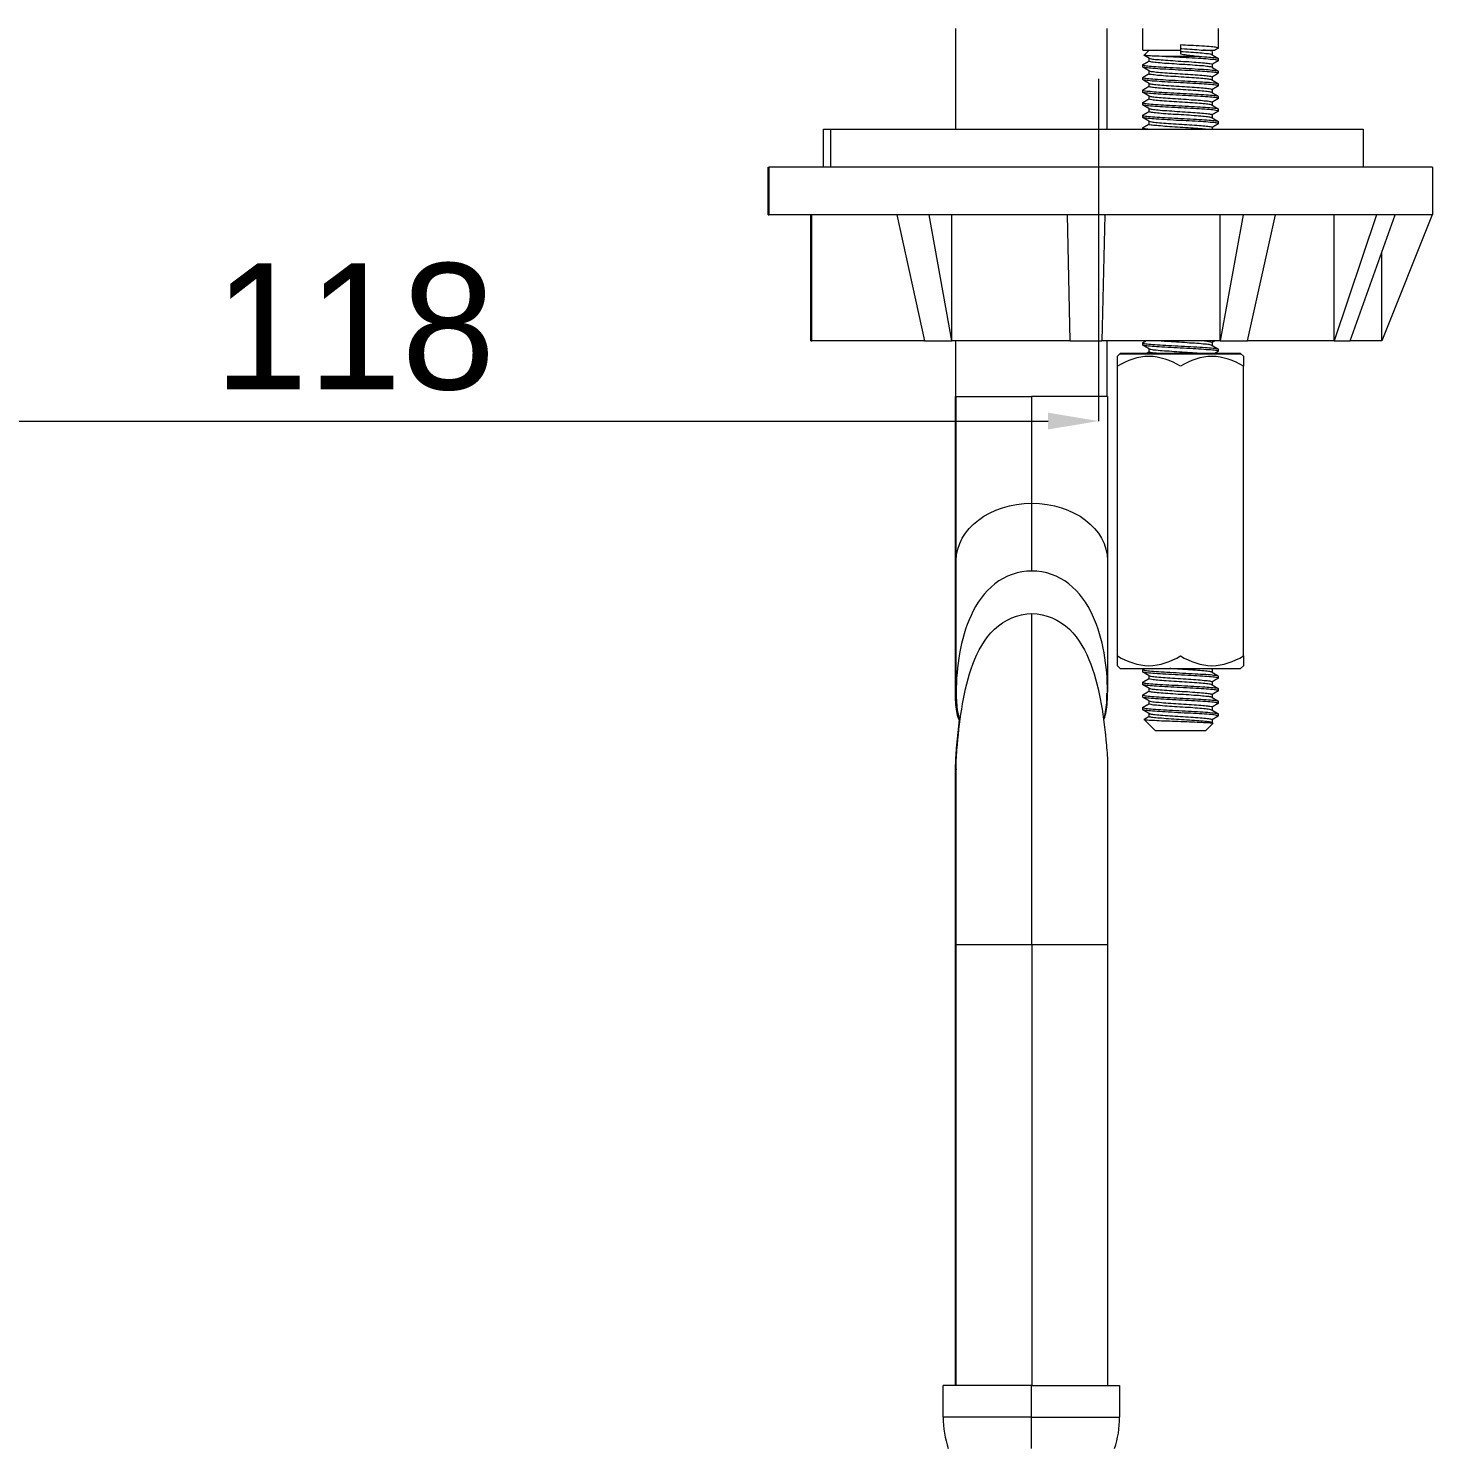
# Model space of a CAD drawing. Extents: x 0 to 790, y 0 to 579.
# Drawn here: x 447.9 to 559.2, y 143 to 255.7 of the extents above; entities that cross this region are included whole.
import ezdxf

# ---------------------------------------------------------------- set-up
doc = ezdxf.new("R2010")
doc.units = 0
doc.header["$LTSCALE"] = 10
doc.header["$MEASUREMENT"] = 0
doc.header["$PDMODE"] = 3
doc.header["$PDSIZE"] = -10
doc.layers.get('0').update_dxf_attribs({"linetype": 'CONTINUOUS'})
doc.layers.get('DEFPOINTS').update_dxf_attribs({"linetype": 'CONTINUOUS'})
doc.layers.add('1', color=7, linetype='CONTINUOUS')
doc.styles.add('Daelim Dimension', font='')
doc.styles.get('Daelim Dimension').set_extended_font_data('나눔고딕')
doc.dimstyles.new('DEFAULT', dxfattribs={"dimscale": 2, "dimtxt": 2, "dimasz": 2, "dimexe": 0, "dimexo": 2, "dimgap": 1, "dimtad": 1, "dimdec": 0, "dimzin": 9, "dimdsep": 46, "dimtxsty": 'Daelim Dimension', "dimcen": 0.5, "dimclrd": 5, "dimclre": 5, "dimclrt": 256, "dimadec": 1, "dimazin": 0, "dimtfac": 1, "dimtdec": 0, "dimtix": 1, "dimtmove": 0, "dimatfit": 3, "dimfxl": 1, "dimtolj": 1, "dimtzin": 1, "dimlwd": 9, "dimlwe": 9, "dimarcsym": 0})

# ---------------------------------------------------------------- blocks, each defined once
blk = doc.blocks.new('*D5')
at = {"color": 5, "lineweight": 9, "ltscale": 0.5, "transparency": 16777216}
for p, q in [((414.71, 336.67), (414.71, 224.5)), ((532.75, 251.66), (532.75, 224.5)), ((418.71, 224.5), (528.75, 224.5))]:
    blk.add_line(p, q, dxfattribs=at)
at = {"color": 5, "ltscale": 0.5, "transparency": 16777216}
for points in [[(418.71, 225.17), (418.71, 223.84), (414.71, 224.5)], [(528.75, 225.17), (528.75, 223.84), (532.75, 224.5)]]:
    blk.add_solid(points, dxfattribs=at)
at = {"layer": 'DEFPOINTS', "color": 0, "ltscale": 0.5, "transparency": 16777216}
for p in [(414.71, 340.67), (532.75, 255.66), (532.75, 224.5)]:
    blk.add_point(p, dxfattribs=at)
at = {"color": 7, "ltscale": 0.5, "transparency": 16777216, "insert": (473.73, 231.95), "char_height": 10, "attachment_point": 5, "style": 'Daelim Dimension'}
blk.add_mtext('\\A1;118', dxfattribs=at)
blk = doc.blocks.new('*D7')
at = {"color": 5, "lineweight": 9, "ltscale": 0.5, "transparency": 16777216}
for p, q in [((500.42, 257.66), (352.64, 257.66)), ((352.64, 253.66), (352.64, 117.46)), ((511.65, 113.46), (352.64, 113.46))]:
    blk.add_line(p, q, dxfattribs=at)
at = {"color": 5, "ltscale": 0.5, "transparency": 16777216}
for points in [[(351.98, 253.66), (353.31, 253.66), (352.64, 257.66)], [(351.98, 117.46), (353.31, 117.46), (352.64, 113.46)]]:
    blk.add_solid(points, dxfattribs=at)
at = {"layer": 'DEFPOINTS', "color": 0, "ltscale": 0.5, "transparency": 16777216}
for p in [(504.42, 257.66), (352.64, 113.46), (515.65, 113.46)]:
    blk.add_point(p, dxfattribs=at)
at = {"color": 7, "ltscale": 0.5, "transparency": 16777216, "insert": (345.19, 185.56), "char_height": 10, "attachment_point": 5, "rotation": 90, "style": 'Daelim Dimension'}
blk.add_mtext('\\A1;350', dxfattribs=at)

msp = doc.modelspace()

# ---------------------------------------------------------------- linework, layer by layer
at = {"color": 7, "ltscale": 0.5}
msp.add_line((534.47, 229.86), (544.02, 229.86), dxfattribs=at)
at = {"layer": '1', "color": 7, "linetype": 'Continuous', "lineweight": 18}
for p, q in [((521.42, 247.66), (521.42, 255.66)), ((533.42, 247.66), (533.42, 255.66)), ((536.25, 253.94), (536.25, 255.66)), ((542.25, 255.66), (542.25, 254.1)), ((536.25, 253.94), (539.25, 253.94)), ((536.36, 253.55), (536.75, 253.94)), ((539.25, 254.35), (539.25, 253.94)), ((539.25, 253.94), (539.25, 253.64)), ((541.75, 253.94), (541.81, 253.87)), ((541.75, 253.81), (541.75, 253.57)), ((536.25, 252.6), (536.25, 252.77)), ((536.75, 253.06), (536.75, 253.3)), ((540.74, 253.44), (537.76, 253.44)), ((541.75, 252.81), (541.75, 252.57)), ((542.25, 253.27), (542.25, 253.1)), ((536.25, 251.6), (536.25, 251.77)), ((536.75, 252.06), (536.75, 252.3)), ((541.75, 251.81), (541.75, 251.57)), ((542.25, 252.27), (542.25, 252.1)), ((536.25, 250.6), (536.25, 250.77)), ((536.75, 251.06), (536.75, 251.3)), ((536.75, 250.06), (536.75, 250.3)), ((541.75, 250.81), (541.75, 250.57)), ((542.25, 251.27), (542.25, 251.1)), ((542.25, 250.27), (542.25, 250.1)), ((536.25, 249.6), (536.25, 249.77)), ((536.75, 249.06), (536.75, 249.3)), ((541.75, 249.81), (541.75, 249.57)), ((542.25, 249.27), (542.25, 249.1)), ((536.25, 248.6), (536.25, 248.77)), ((536.75, 248.06), (536.75, 248.3)), ((541.75, 248.81), (541.75, 248.57)), ((542.25, 248.27), (542.25, 248.1)), ((510.94, 244.66), (510.94, 247.66)), ((510.94, 247.66), (511.49, 247.66)), ((511.49, 247.66), (553.75, 247.66)), ((536.25, 247.66), (536.25, 247.77)), ((541.75, 247.81), (541.75, 247.66)), ((553.75, 247.66), (553.75, 244.66)), ((506.53, 244.66), (506.62, 244.66)), ((506.53, 240.86), (506.53, 244.66)), ((559.25, 244.66), (506.62, 244.66)), ((559.25, 244.66), (559.25, 240.86)), ((506.53, 240.86), (506.62, 240.86)), ((516.75, 240.86), (506.62, 240.86)), ((509.93, 230.86), (509.93, 240.86)), ((519.28, 240.86), (516.75, 240.86)), ((516.75, 240.86), (518.93, 230.86)), ((519.32, 240.86), (519.32, 240.86)), ((530.29, 240.86), (519.32, 240.86)), ((521.1, 230.86), (519.32, 240.86)), ((521.1, 230.86), (521.1, 240.86)), ((533.21, 240.86), (530.29, 240.86)), ((530.5, 230.86), (530.29, 240.86)), ((533.25, 240.86), (533, 230.86)), ((533.25, 240.86), (533.25, 240.86)), ((544.21, 240.86), (533.25, 240.86)), ((544.21, 240.86), (542.4, 230.86)), ((542.4, 230.86), (542.4, 240.86)), ((546.75, 240.86), (544.21, 240.86)), ((544.56, 230.86), (546.78, 240.86)), ((546.78, 240.86), (546.78, 240.86)), ((554.8, 240.86), (546.78, 240.86)), ((554.8, 240.86), (551.45, 230.86)), ((551.45, 230.86), (551.45, 240.86)), ((552.7, 230.86), (556.28, 240.86)), ((556.26, 240.86), (554.8, 240.86)), ((559.21, 240.86), (555.21, 230.86)), ((556.28, 240.86), (556.28, 240.86)), ((559.21, 240.86), (556.28, 240.86)), ((559.25, 240.86), (559.21, 240.86)), ((555.21, 230.86), (555.21, 237.89)), ((509.93, 230.86), (510.01, 230.86)), ((518.93, 230.86), (510.01, 230.86)), ((518.93, 230.86), (521.1, 230.86)), ((530.5, 230.86), (521.1, 230.86)), ((521.42, 226.46), (521.42, 230.86)), ((530.5, 230.86), (533, 230.86)), ((542.4, 230.86), (533, 230.86)), ((533.42, 226.46), (533.42, 230.86)), ((536.25, 230.54), (536.25, 230.71)), ((536.75, 230), (536.75, 230.24)), ((541.75, 230.75), (541.75, 230.51)), ((542.25, 230.21), (542.25, 230.04)), ((542.4, 230.86), (544.56, 230.86)), ((551.45, 230.86), (544.56, 230.86)), ((551.45, 230.86), (552.7, 230.86)), ((555.21, 230.86), (552.7, 230.86)), ((534.25, 229.64), (534.47, 229.86)), ((534.25, 205.86), (534.25, 228.86)), ((544.02, 229.86), (544.25, 229.64)), ((544.25, 205.86), (544.25, 228.86)), ((521.39, 213.43), (521.39, 226.46)), ((521.39, 226.46), (521.42, 226.46)), ((521.42, 226.46), (527.44, 226.46)), ((521.46, 213.43), (521.46, 226.46)), ((533.46, 226.46), (527.44, 226.46)), ((533.46, 226.46), (533.46, 213.43)), ((521.39, 202.95), (521.39, 213.43)), ((521.46, 202.92), (521.46, 213.43)), ((533.46, 213.43), (533.46, 202.98)), ((534.47, 204.86), (534.25, 205.09)), ((534.47, 204.86), (544.02, 204.86)), ((536.25, 204.6), (536.25, 204.77)), ((536.75, 204.06), (536.75, 204.3)), ((541.75, 204.81), (541.75, 204.57)), ((542.25, 204.27), (542.25, 204.1)), ((544.25, 205.09), (544.02, 204.86)), ((536.25, 203.6), (536.25, 203.77)), ((536.75, 203.06), (536.75, 203.3)), ((541.75, 203.81), (541.75, 203.57)), ((542.25, 203.27), (542.25, 203.1)), ((536.25, 202.6), (536.25, 202.77)), ((536.25, 201.6), (536.25, 201.77)), ((536.75, 202.06), (536.75, 202.3)), ((541.75, 202.81), (541.75, 202.57)), ((541.75, 201.81), (541.75, 201.57)), ((542.25, 202.27), (542.25, 202.1)), ((537.25, 199.94), (536.37, 200.81)), ((536.75, 201.06), (536.75, 201.3)), ((541.75, 200.81), (541.75, 200.56)), ((542.25, 201.27), (542.25, 201.1)), ((537.25, 199.94), (541.25, 199.94)), ((541.82, 200.51), (541.25, 199.94)), ((521.39, 182.96), (521.39, 197.26)), ((521.46, 182.96), (521.46, 197.26)), ((533.46, 197.26), (533.46, 182.96)), ((521.39, 147.96), (521.39, 182.96)), ((521.46, 147.96), (521.46, 182.96)), ((533.46, 182.96), (533.46, 147.96)), ((520.42, 145.46), (520.42, 147.96)), ((527.42, 147.96), (520.42, 147.96)), ((527.42, 147.96), (534.42, 147.96)), ((534.42, 147.96), (534.42, 145.46))]:
    msp.add_line(p, q, dxfattribs=at)
at = {"layer": '1', "color": 7, "linetype": 'Continuous', "lineweight": 13}
for p, q in [((511.49, 247.66), (511.49, 244.66)), ((506.62, 240.86), (506.62, 244.66)), ((510.01, 230.86), (510.01, 240.86)), ((527.46, 217.98), (527.46, 226.46)), ((527.46, 212.6), (527.46, 217.98)), ((527.46, 182.96), (527.46, 209.22)), ((521.39, 182.96), (521.46, 182.96)), ((521.46, 182.96), (527.46, 182.96)), ((527.46, 182.96), (533.46, 182.96)), ((527.46, 182.96), (527.46, 147.96)), ((527.42, 145.46), (527.42, 147.96)), ((527.42, 145.46), (520.42, 145.46)), ((527.42, 142.96), (527.42, 145.46)), ((527.42, 145.46), (534.42, 145.46))]:
    msp.add_line(p, q, dxfattribs=at)
at = {"layer": '1', "color": 7, "linetype": 'Continuous', "lineweight": 18}
for centre, start, end in [((528.42, 145.46), 180, 198.1949), ((526.42, 145.46), 341.8051, 0)]:
    msp.add_arc(centre, 8, start, end, dxfattribs=at)
at = {"layer": '1', "color": 7, "linetype": 'Continuous', "lineweight": 18, "extrusion": (0, 0, -1)}
for centre, major_axis, ratio, start_param, end_param in [((531.63, 172.75), (-15.37, 68.01), 0.332513, 0.128476, 0.129838), ((531.76, 172.77), (-0.02, 68.19), 0.401354, 0.053573, 0.054936), ((531.91, 172.84), (15.33, 67.93), 0.332772, 6.261743, 6.263106), ((531.81, 172.29), (24.58, 68.53), 0.177899, 6.272752, 6.274109)]:
    msp.add_ellipse(centre, major_axis=major_axis, ratio=ratio, start_param=start_param, end_param=end_param, dxfattribs=at)
at = {"layer": '1', "color": 7, "linetype": 'Continuous', "lineweight": 13, "extrusion": (0, 0, -1)}
for centre, start_param, end_param in [((527.46, 213.43), 3.141593, 4.712389), ((527.46, 213.43), 4.712389, 6.283185), ((527.39, 213.43), 2.994723, 3.141593)]:
    msp.add_ellipse(centre, major_axis=(6, 0), ratio=0.75908, start_param=start_param, end_param=end_param, dxfattribs=at)
at = {"layer": '1', "color": 7, "linetype": 'Continuous', "lineweight": 18}
for points, knots in [([(542.25, 254.1), (542.25, 254.12), (542.2, 254.13), (542.02, 254.17), (541.87, 254.19), (541.47, 254.22), (541.22, 254.24), (540.67, 254.27), (540.35, 254.29), (539.78, 254.32), (539.51, 254.34), (539.25, 254.35)], [0, 0, 0, 0, 0.187281, 0.187281, 0.402456, 0.402456, 0.617581, 0.617581, 0.832718, 0.832718, 1, 1, 1, 1]), ([(539.25, 254.06), (539.28, 254.06), (539.32, 254.06), (539.64, 254.04), (539.92, 254.02), (540.44, 253.99), (540.68, 253.97), (540.94, 253.94), (540.99, 253.94), (541.04, 253.94)], [0, 0, 0, 0, 0.053341, 0.053341, 0.477671, 0.477671, 0.901842, 0.901842, 1, 1, 1, 1]), ([(541.74, 253.57), (541.73, 253.58), (541.71, 253.59), (541.63, 253.61), (541.52, 253.63), (541.22, 253.66), (541.03, 253.68), (540.59, 253.72), (540.34, 253.74), (539.81, 253.77), (539.53, 253.79), (539.25, 253.81)], [0, 0, 0, 0, 0.082063, 0.082063, 0.311546, 0.311546, 0.540984, 0.540984, 0.770498, 0.770498, 1, 1, 1, 1]), ([(539.25, 253.64), (539.41, 253.61), (539.57, 253.59), (539.73, 253.57), (540.08, 253.52), (540.43, 253.48), (540.74, 253.44)], [0, 0, 0, 0, 0.316637, 0.316637, 0.316637, 1, 1, 1, 1]), ([(541.83, 253.86), (541.82, 253.87), (541.79, 253.87), (541.65, 253.89), (541.52, 253.91), (541.26, 253.92), (541.16, 253.93), (541.04, 253.94)], [0, 0, 0, 0, 0.316108, 0.316108, 0.752657, 0.752657, 1, 1, 1, 1]), ([(541.04, 253.94), (541.19, 253.94), (541.33, 253.94), (541.61, 253.94), (541.74, 253.94), (541.93, 253.94), (541.98, 253.94), (541.97, 253.94), (541.97, 253.94), (541.97, 253.94)], [0, 0, 0, 0, 0.255283, 0.255283, 0.609051, 0.609051, 0.994456, 0.994456, 1, 1, 1, 1]), ([(536.25, 252.77), (536.25, 252.76), (536.27, 252.75), (536.37, 252.72), (536.49, 252.7), (536.83, 252.67), (537.06, 252.65), (537.57, 252.61), (537.87, 252.59), (538.5, 252.56), (538.84, 252.54), (539.51, 252.51), (539.85, 252.49), (540.49, 252.45), (540.8, 252.43), (541.33, 252.4), (541.57, 252.38), (541.94, 252.34), (542.08, 252.32), (542.22, 252.3), (542.25, 252.28), (542.25, 252.27)], [0, 0, 0, 0, 0.062306, 0.062306, 0.169753, 0.169753, 0.277207, 0.277207, 0.384644, 0.384644, 0.49211, 0.49211, 0.599543, 0.599543, 0.707012, 0.707012, 0.814452, 0.814452, 0.921903, 0.921903, 1, 1, 1, 1]), ([(542.25, 252.1), (542.25, 252.11), (542.24, 252.11), (542.2, 252.14), (542.1, 252.16), (541.81, 252.19), (541.61, 252.21), (541.14, 252.24), (540.86, 252.26), (540.25, 252.3), (539.92, 252.32), (539.25, 252.35), (538.91, 252.37), (538.25, 252.41), (537.93, 252.42), (537.36, 252.46), (537.11, 252.48), (536.69, 252.51), (536.52, 252.53), (536.31, 252.57), (536.25, 252.58), (536.25, 252.6)], [0, 0, 0, 0, 0.035132, 0.035132, 0.142705, 0.142705, 0.250312, 0.250312, 0.357888, 0.357888, 0.465496, 0.465496, 0.57307, 0.57307, 0.68066, 0.68066, 0.788248, 0.788248, 0.895827, 0.895827, 1, 1, 1, 1]), ([(537.76, 253.44), (537.48, 253.45), (537.22, 253.46), (536.8, 253.48), (536.64, 253.49), (536.41, 253.51), (536.35, 253.53), (536.35, 253.54), (536.35, 253.54), (536.35, 253.54)], [0, 0, 0, 0, 0.321107, 0.321107, 0.64382, 0.64382, 0.966535, 0.966535, 1, 1, 1, 1]), ([(541.73, 252.58), (541.7, 252.59), (541.63, 252.61), (541.42, 252.64), (541.26, 252.66), (540.88, 252.7), (540.65, 252.71), (540.15, 252.75), (539.87, 252.77), (539.32, 252.8), (539.03, 252.82), (538.48, 252.86), (538.21, 252.87), (537.73, 252.91), (537.51, 252.93), (537.15, 252.96), (537, 252.98), (536.81, 253.02), (536.75, 253.04), (536.75, 253.06), (536.75, 253.06), (536.75, 253.06)], [0, 0, 0, 0, 0.099977, 0.099977, 0.211767, 0.211767, 0.32359, 0.32359, 0.435385, 0.435385, 0.547181, 0.547181, 0.658997, 0.658997, 0.77079, 0.77079, 0.882627, 0.882627, 0.994411, 0.994411, 1, 1, 1, 1]), ([(536.77, 253.29), (536.79, 253.28), (536.86, 253.26), (537.06, 253.23), (537.21, 253.21), (537.59, 253.18), (537.82, 253.16), (538.31, 253.13), (538.58, 253.11), (539.14, 253.07), (539.43, 253.05), (539.98, 253.02), (540.25, 253), (540.73, 252.96), (540.96, 252.94), (541.32, 252.91), (541.47, 252.89), (541.68, 252.86), (541.74, 252.84), (541.75, 252.82), (541.75, 252.81), (541.75, 252.81)], [0, 0, 0, 0, 0.092499, 0.092499, 0.204283, 0.204283, 0.316097, 0.316097, 0.427888, 0.427888, 0.539675, 0.539675, 0.651489, 0.651489, 0.763274, 0.763274, 0.875106, 0.875106, 0.986884, 0.986884, 1, 1, 1, 1]), ([(542.25, 253.1), (542.25, 253.11), (542.22, 253.13), (542.08, 253.16), (541.94, 253.18), (541.57, 253.21), (541.34, 253.23), (540.81, 253.27), (540.5, 253.29), (539.86, 253.32), (539.52, 253.34), (538.85, 253.37), (538.51, 253.39), (538.19, 253.41), (538.04, 253.42), (537.9, 253.43), (537.76, 253.44)], [0, 0, 0, 0, 0.117085, 0.117085, 0.278512, 0.278512, 0.439927, 0.439927, 0.601334, 0.601334, 0.762766, 0.762766, 0.924158, 0.924158, 0.924158, 1, 1, 1, 1]), ([(540.74, 253.44), (541.03, 253.42), (541.29, 253.4), (541.73, 253.37), (541.91, 253.35), (542.16, 253.31), (542.23, 253.29), (542.25, 253.27), (542.25, 253.27), (542.25, 253.27)], [0, 0, 0, 0, 0.314872, 0.314872, 0.636042, 0.636042, 0.957308, 0.957308, 1, 1, 1, 1]), ([(536.26, 251.79), (536.25, 251.78), (536.25, 251.78), (536.25, 251.75), (536.3, 251.73), (536.52, 251.7), (536.68, 251.68), (537.1, 251.65), (537.36, 251.63), (537.93, 251.59), (538.24, 251.57), (538.9, 251.54), (539.25, 251.52), (539.91, 251.48), (540.25, 251.46), (540.85, 251.43), (541.13, 251.41), (541.61, 251.38), (541.81, 251.36), (542.1, 251.32), (542.19, 251.3), (542.24, 251.28), (542.25, 251.28), (542.25, 251.27)], [0, 0, 0, 0, 0.027906, 0.027906, 0.132117, 0.132117, 0.236367, 0.236367, 0.340585, 0.340585, 0.444817, 0.444817, 0.54904, 0.54904, 0.653254, 0.653254, 0.7575, 0.7575, 0.861716, 0.861716, 0.965964, 0.965964, 1, 1, 1, 1]), ([(542.23, 251.08), (542.24, 251.09), (542.24, 251.09), (542.26, 251.11), (542.21, 251.13), (542, 251.17), (541.85, 251.19), (541.44, 251.22), (541.19, 251.24), (540.63, 251.28), (540.31, 251.3), (539.66, 251.33), (539.32, 251.35), (538.65, 251.38), (538.31, 251.4), (537.7, 251.44), (537.41, 251.46), (536.93, 251.49), (536.72, 251.51), (536.42, 251.55), (536.32, 251.56), (536.26, 251.59), (536.25, 251.59), (536.25, 251.6)], [0, 0, 0, 0, 0.023619, 0.023619, 0.12783, 0.12783, 0.232073, 0.232073, 0.336291, 0.336291, 0.440517, 0.440517, 0.544741, 0.544741, 0.648951, 0.648951, 0.753198, 0.753198, 0.857412, 0.857412, 0.961655, 0.961655, 1, 1, 1, 1]), ([(541.74, 251.57), (541.72, 251.58), (541.69, 251.59), (541.58, 251.62), (541.45, 251.64), (541.13, 251.67), (540.92, 251.69), (540.47, 251.73), (540.21, 251.74), (539.67, 251.78), (539.38, 251.8), (538.82, 251.84), (538.54, 251.85), (538.02, 251.89), (537.78, 251.91), (537.36, 251.94), (537.18, 251.96), (536.92, 252), (536.82, 252.01), (536.76, 252.04), (536.75, 252.05), (536.75, 252.06)], [0, 0, 0, 0, 0.058801, 0.058801, 0.169952, 0.169952, 0.281099, 0.281099, 0.39227, 0.39227, 0.503404, 0.503404, 0.614583, 0.614583, 0.725721, 0.725721, 0.836889, 0.836889, 0.948035, 0.948035, 1, 1, 1, 1]), ([(536.76, 252.3), (536.77, 252.29), (536.78, 252.29), (536.86, 252.26), (536.96, 252.25), (537.25, 252.21), (537.44, 252.19), (537.87, 252.16), (538.12, 252.14), (538.64, 252.1), (538.93, 252.08), (539.49, 252.05), (539.77, 252.03), (540.3, 252), (540.56, 251.98), (541, 251.94), (541.2, 251.92), (541.5, 251.89), (541.61, 251.87), (541.73, 251.84), (541.75, 251.82), (541.75, 251.81)], [0, 0, 0, 0, 0.032245, 0.032245, 0.143447, 0.143447, 0.254625, 0.254625, 0.365847, 0.365847, 0.477017, 0.477017, 0.588222, 0.588222, 0.699404, 0.699404, 0.810594, 0.810594, 0.921793, 0.921793, 1, 1, 1, 1]), ([(536.25, 250.77), (536.25, 250.76), (536.26, 250.76), (536.32, 250.73), (536.42, 250.71), (536.72, 250.68), (536.92, 250.66), (537.41, 250.62), (537.69, 250.6), (538.3, 250.57), (538.64, 250.55), (539.31, 250.52), (539.65, 250.5), (540.3, 250.46), (540.62, 250.44), (541.18, 250.41), (541.43, 250.39), (541.84, 250.35), (542, 250.33), (542.2, 250.3), (542.25, 250.29), (542.25, 250.27)], [0, 0, 0, 0, 0.039741, 0.039741, 0.147309, 0.147309, 0.254905, 0.254905, 0.362472, 0.362472, 0.470074, 0.470074, 0.57764, 0.57764, 0.685227, 0.685227, 0.792804, 0.792804, 0.900377, 0.900377, 1, 1, 1, 1]), ([(542.25, 250.1), (542.25, 250.11), (542.23, 250.12), (542.15, 250.15), (542.03, 250.17), (541.7, 250.2), (541.48, 250.22), (540.98, 250.25), (540.68, 250.27), (540.06, 250.31), (539.72, 250.33), (539.05, 250.36), (538.71, 250.38), (538.06, 250.42), (537.75, 250.44), (537.21, 250.47), (536.97, 250.49), (536.59, 250.52), (536.44, 250.54), (536.29, 250.57), (536.25, 250.59), (536.25, 250.6)], [0, 0, 0, 0, 0.056335, 0.056335, 0.163935, 0.163935, 0.27155, 0.27155, 0.379144, 0.379144, 0.48677, 0.48677, 0.594361, 0.594361, 0.701983, 0.701983, 0.809582, 0.809582, 0.917187, 0.917187, 1, 1, 1, 1]), ([(541.74, 250.57), (541.73, 250.58), (541.73, 250.58), (541.69, 250.6), (541.6, 250.61), (541.34, 250.65), (541.17, 250.67), (540.76, 250.71), (540.52, 250.72), (540.01, 250.76), (539.73, 250.78), (539.17, 250.81), (538.88, 250.83), (538.34, 250.87), (538.08, 250.88), (537.61, 250.92), (537.4, 250.94), (537.07, 250.97), (536.94, 250.99), (536.79, 251.03), (536.75, 251.04), (536.75, 251.06)], [0, 0, 0, 0, 0.012707, 0.012707, 0.12395, 0.12395, 0.235157, 0.235157, 0.346407, 0.346407, 0.457609, 0.457609, 0.568831, 0.568831, 0.680053, 0.680053, 0.791266, 0.791266, 0.902509, 0.902509, 1, 1, 1, 1]), ([(536.76, 251.29), (536.79, 251.28), (536.83, 251.27), (536.99, 251.24), (537.13, 251.22), (537.48, 251.19), (537.7, 251.17), (538.17, 251.13), (538.44, 251.12), (538.99, 251.08), (539.28, 251.06), (539.83, 251.03), (540.11, 251.01), (540.61, 250.97), (540.84, 250.95), (541.24, 250.92), (541.4, 250.9), (541.63, 250.87), (541.71, 250.85), (541.74, 250.82), (541.75, 250.82), (541.75, 250.81)], [0, 0, 0, 0, 0.074862, 0.074862, 0.186419, 0.186419, 0.297989, 0.297989, 0.40956, 0.40956, 0.52111, 0.52111, 0.632701, 0.632701, 0.744254, 0.744254, 0.855848, 0.855848, 0.967397, 0.967397, 1, 1, 1, 1]), ([(536.76, 250.3), (536.77, 250.29), (536.77, 250.29), (536.81, 250.27), (536.9, 250.26), (537.16, 250.22), (537.34, 250.2), (537.75, 250.16), (537.99, 250.15), (538.5, 250.11), (538.78, 250.09), (539.34, 250.06), (539.63, 250.04), (540.17, 250), (540.43, 249.99), (540.89, 249.95), (541.1, 249.93), (541.43, 249.9), (541.56, 249.88), (541.71, 249.84), (541.75, 249.83), (541.75, 249.81)], [0, 0, 0, 0, 0.011172, 0.011172, 0.12261, 0.12261, 0.234012, 0.234012, 0.345459, 0.345459, 0.456857, 0.456857, 0.568276, 0.568276, 0.679694, 0.679694, 0.791102, 0.791102, 0.90254, 0.90254, 1, 1, 1, 1]), ([(536.25, 249.77), (536.25, 249.76), (536.28, 249.74), (536.44, 249.71), (536.58, 249.69), (536.96, 249.66), (537.2, 249.64), (537.75, 249.6), (538.06, 249.58), (538.7, 249.55), (539.04, 249.53), (539.71, 249.49), (540.05, 249.48), (540.68, 249.44), (540.97, 249.42), (541.48, 249.39), (541.7, 249.37), (542.03, 249.33), (542.14, 249.31), (542.23, 249.29), (542.25, 249.28), (542.25, 249.27)], [0, 0, 0, 0, 0.082541, 0.082541, 0.190228, 0.190228, 0.297899, 0.297899, 0.405571, 0.405571, 0.513253, 0.513253, 0.620911, 0.620911, 0.728614, 0.728614, 0.836279, 0.836279, 0.943967, 0.943967, 1, 1, 1, 1]), ([(542.25, 249.1), (542.25, 249.1), (542.25, 249.1), (542.23, 249.13), (542.16, 249.14), (541.92, 249.18), (541.74, 249.2), (541.3, 249.23), (541.03, 249.25), (540.45, 249.29), (540.12, 249.31), (539.46, 249.34), (539.11, 249.36), (538.45, 249.4), (538.12, 249.41), (537.53, 249.45), (537.26, 249.47), (536.8, 249.5), (536.62, 249.52), (536.35, 249.56), (536.28, 249.57), (536.25, 249.59), (536.25, 249.6), (536.25, 249.6)], [0, 0, 0, 0, 0.012831, 0.012831, 0.120415, 0.120415, 0.228042, 0.228042, 0.335633, 0.335633, 0.443245, 0.443245, 0.550837, 0.550837, 0.65843, 0.65843, 0.766043, 0.766043, 0.873632, 0.873632, 0.981255, 0.981255, 1, 1, 1, 1]), ([(541.73, 249.57), (541.72, 249.59), (541.67, 249.6), (541.51, 249.63), (541.37, 249.65), (541.02, 249.68), (540.81, 249.7), (540.33, 249.74), (540.07, 249.75), (539.52, 249.79), (539.23, 249.81), (538.67, 249.84), (538.4, 249.86), (537.89, 249.9), (537.66, 249.92), (537.27, 249.95), (537.1, 249.97), (536.87, 250), (536.79, 250.02), (536.75, 250.05), (536.75, 250.05), (536.75, 250.06)], [0, 0, 0, 0, 0.07777, 0.07777, 0.188937, 0.188937, 0.300118, 0.300118, 0.4113, 0.4113, 0.522462, 0.522462, 0.633664, 0.633664, 0.744828, 0.744828, 0.856032, 0.856032, 0.967193, 0.967193, 1, 1, 1, 1]), ([(536.76, 249.3), (536.78, 249.29), (536.81, 249.28), (536.93, 249.25), (537.05, 249.23), (537.38, 249.2), (537.58, 249.18), (538.04, 249.14), (538.3, 249.13), (538.84, 249.09), (539.13, 249.07), (539.69, 249.03), (539.97, 249.02), (540.48, 248.98), (540.73, 248.96), (541.14, 248.93), (541.32, 248.91), (541.58, 248.87), (541.67, 248.86), (541.74, 248.83), (541.75, 248.82), (541.75, 248.81)], [0, 0, 0, 0, 0.057292, 0.057292, 0.16864, 0.16864, 0.279984, 0.279984, 0.391351, 0.391351, 0.502682, 0.502682, 0.614058, 0.614058, 0.725393, 0.725393, 0.836759, 0.836759, 0.948101, 0.948101, 1, 1, 1, 1]), ([(536.25, 248.77), (536.25, 248.77), (536.25, 248.76), (536.27, 248.74), (536.35, 248.72), (536.61, 248.69), (536.8, 248.67), (537.25, 248.63), (537.52, 248.62), (538.11, 248.58), (538.44, 248.56), (539.11, 248.53), (539.45, 248.51), (540.11, 248.47), (540.44, 248.45), (541.02, 248.42), (541.29, 248.4), (541.73, 248.37), (541.91, 248.35), (542.16, 248.31), (542.23, 248.29), (542.25, 248.27), (542.25, 248.27), (542.25, 248.27)], [0, 0, 0, 0, 0.018325, 0.018325, 0.125896, 0.125896, 0.233511, 0.233511, 0.341089, 0.341089, 0.448693, 0.448693, 0.55627, 0.55627, 0.663855, 0.663855, 0.771451, 0.771451, 0.879028, 0.879028, 0.986637, 0.986637, 1, 1, 1, 1]), ([(542.25, 248.1), (542.25, 248.11), (542.22, 248.13), (542.08, 248.16), (541.94, 248.18), (541.58, 248.21), (541.34, 248.23), (540.81, 248.27), (540.5, 248.29), (539.86, 248.32), (539.52, 248.34), (538.85, 248.37), (538.51, 248.39), (537.88, 248.43), (537.58, 248.45), (537.07, 248.48), (536.84, 248.5), (536.5, 248.54), (536.37, 248.55), (536.27, 248.58), (536.25, 248.59), (536.25, 248.6)], [0, 0, 0, 0, 0.07721, 0.07721, 0.184876, 0.184876, 0.292534, 0.292534, 0.400187, 0.400187, 0.507857, 0.507857, 0.6155, 0.6155, 0.723186, 0.723186, 0.830835, 0.830835, 0.938504, 0.938504, 1, 1, 1, 1]), ([(541.73, 248.57), (541.73, 248.58), (541.71, 248.58), (541.64, 248.61), (541.54, 248.62), (541.25, 248.66), (541.07, 248.68), (540.64, 248.71), (540.39, 248.73), (539.86, 248.77), (539.58, 248.79), (539.02, 248.82), (538.74, 248.84), (538.2, 248.87), (537.95, 248.89), (537.5, 248.93), (537.31, 248.95), (537, 248.98), (536.89, 249), (536.77, 249.03), (536.75, 249.05), (536.75, 249.06)], [0, 0, 0, 0, 0.031894, 0.031894, 0.143094, 0.143094, 0.25427, 0.25427, 0.36549, 0.36549, 0.476658, 0.476658, 0.58786, 0.58786, 0.69904, 0.69904, 0.810228, 0.810228, 0.921426, 0.921426, 1, 1, 1, 1]), ([(541.23, 247.66), (541.19, 247.67), (541.15, 247.67), (540.92, 247.69), (540.69, 247.71), (540.2, 247.75), (539.92, 247.76), (539.37, 247.8), (539.08, 247.82), (538.53, 247.85), (538.26, 247.87), (537.77, 247.91), (537.55, 247.93), (537.18, 247.96), (537.03, 247.98), (536.82, 248.01), (536.76, 248.03), (536.75, 248.05), (536.75, 248.06), (536.75, 248.06)], [0, 0, 0, 0, 0.03116, 0.03116, 0.167222, 0.167222, 0.303257, 0.303257, 0.439287, 0.439287, 0.57535, 0.57535, 0.711378, 0.711378, 0.847462, 0.847462, 0.983481, 0.983481, 1, 1, 1, 1]), ([(536.76, 248.3), (536.79, 248.28), (536.86, 248.26), (537.08, 248.23), (537.24, 248.21), (537.63, 248.17), (537.86, 248.16), (538.36, 248.12), (538.63, 248.1), (539.19, 248.07), (539.48, 248.05), (540.03, 248.01), (540.3, 248), (540.78, 247.96), (540.99, 247.94), (541.35, 247.91), (541.5, 247.89), (541.69, 247.85), (541.74, 247.83), (541.75, 247.81), (541.75, 247.81), (541.75, 247.81)], [0, 0, 0, 0, 0.103117, 0.103117, 0.214523, 0.214523, 0.325963, 0.325963, 0.437372, 0.437372, 0.548784, 0.548784, 0.660215, 0.660215, 0.771623, 0.771623, 0.883075, 0.883075, 0.994475, 0.994475, 1, 1, 1, 1]), ([(536.25, 247.77), (536.25, 247.76), (536.27, 247.75), (536.37, 247.72), (536.49, 247.7), (536.73, 247.68), (536.81, 247.67), (536.89, 247.66)], [0, 0, 0, 0, 0.290877, 0.290877, 0.79787, 0.79787, 1, 1, 1, 1]), ([(536.25, 230.71), (536.25, 230.7), (536.25, 230.7), (536.28, 230.68), (536.36, 230.66), (536.63, 230.62), (536.82, 230.61), (537.28, 230.57), (537.56, 230.55), (538.15, 230.51), (538.48, 230.5), (539.15, 230.46), (539.49, 230.44), (540.15, 230.41), (540.48, 230.39), (541.06, 230.35), (541.32, 230.34), (541.75, 230.3), (541.93, 230.28), (542.17, 230.25), (542.24, 230.23), (542.25, 230.21), (542.25, 230.21), (542.25, 230.21)], [0, 0, 0, 0, 0.025131, 0.025131, 0.132525, 0.132525, 0.239959, 0.239959, 0.347359, 0.347359, 0.454785, 0.454785, 0.562184, 0.562184, 0.669592, 0.669592, 0.777007, 0.777007, 0.884407, 0.884407, 0.991835, 0.991835, 1, 1, 1, 1]), ([(542.25, 230.04), (542.25, 230.05), (542.22, 230.06), (542.1, 230.1), (541.96, 230.11), (541.6, 230.15), (541.37, 230.16), (540.84, 230.2), (540.54, 230.22), (539.9, 230.26), (539.56, 230.27), (538.89, 230.31), (538.55, 230.33), (537.92, 230.36), (537.62, 230.38), (537.09, 230.42), (536.87, 230.43), (536.51, 230.47), (536.39, 230.49), (536.27, 230.52), (536.25, 230.53), (536.25, 230.54)], [0, 0, 0, 0, 0.072338, 0.072338, 0.179821, 0.179821, 0.2873, 0.2873, 0.39477, 0.39477, 0.502262, 0.502262, 0.609725, 0.609725, 0.717229, 0.717229, 0.824698, 0.824698, 0.932184, 0.932184, 1, 1, 1, 1]), ([(537.58, 229.86), (537.41, 229.88), (537.26, 229.89), (536.99, 229.92), (536.88, 229.94), (536.77, 229.97), (536.75, 229.98), (536.75, 230)], [0.7222245, 0.7222245, 0.7222245, 0.7222245, 0.8111784, 0.8111784, 0.9225648, 0.9225648, 1, 1, 1, 1]), ([(536.76, 230.23), (536.78, 230.23), (536.8, 230.22), (536.92, 230.19), (537.04, 230.17), (537.36, 230.14), (537.56, 230.12), (538.02, 230.08), (538.28, 230.07), (538.82, 230.03), (539.1, 230.01), (539.66, 229.97), (539.94, 229.96), (540.46, 229.92), (540.71, 229.9), (541, 229.88), (541.08, 229.87), (541.15, 229.86)], [0, 0, 0, 0, 0.055767, 0.055767, 0.1671115, 0.1671115, 0.2784501, 0.2784501, 0.3898147, 0.3898147, 0.5011416, 0.5011416, 0.6125126, 0.6125126, 0.7238435, 0.7238435, 0.7688793, 0.7688793, 0.7688793, 0.7688793]), ([(541.73, 230.51), (541.71, 230.53), (541.67, 230.54), (541.5, 230.57), (541.36, 230.59), (541.01, 230.62), (540.79, 230.64), (540.31, 230.68), (540.04, 230.69), (539.5, 230.73), (539.21, 230.75), (538.65, 230.78), (538.38, 230.8), (537.93, 230.83), (537.74, 230.85), (537.58, 230.86)], [0, 0, 0, 0, 0.0774563, 0.0774563, 0.1888222, 0.1888222, 0.3002037, 0.3002037, 0.4115835, 0.4115835, 0.5229448, 0.5229448, 0.6343452, 0.6343452, 0.7219209, 0.7219209, 0.7219209, 0.7219209]), ([(541.15, 230.86), (541.19, 230.86), (541.22, 230.86), (541.42, 230.84), (541.55, 230.82), (541.71, 230.78), (541.75, 230.77), (541.75, 230.75)], [0.7687643, 0.7687643, 0.7687643, 0.7687643, 0.7891983, 0.7891983, 0.9008351, 0.9008351, 1, 1, 1, 1]), ([(539.25, 228.86), (538.47, 229.31), (537.63, 229.63), (535.88, 229.64), (535.03, 229.32), (534.25, 228.86)], [0, 0, 0, 0, 0.5, 0.5, 1, 1, 1, 1]), ([(544.25, 228.86), (543.47, 229.31), (542.63, 229.63), (540.88, 229.64), (540.03, 229.32), (539.25, 228.86)], [0, 0, 0, 0, 0.5, 0.5, 1, 1, 1, 1]), ([(527.46, 212.6), (526.39, 212.6), (525.36, 212.24), (523.68, 210.93), (523.07, 210.04), (522.19, 208.13), (521.91, 207.1), (521.54, 205.04), (521.45, 204), (521.46, 202.43), (521.48, 201.9), (521.61, 201.2), (521.67, 200.97), (521.75, 200.81), (521.76, 200.79), (521.77, 200.78)], [0, 0, 0, 0, 0.209471, 0.209471, 0.418941, 0.418941, 0.628412, 0.628412, 0.837882, 0.837882, 0.942618, 0.942618, 0.994985, 0.994985, 1, 1, 1, 1]), ([(533.16, 200.81), (533.17, 200.82), (533.17, 200.83), (533.26, 201), (533.31, 201.23), (533.43, 201.94), (533.46, 202.47), (533.46, 204.03), (533.37, 205.07), (533, 207.14), (532.72, 208.14), (531.84, 210.04), (531.22, 210.94), (529.56, 212.23), (528.52, 212.6), (527.46, 212.6)], [0, 0, 0, 0, 0.003787, 0.003787, 0.056219, 0.056219, 0.161084, 0.161084, 0.370813, 0.370813, 0.580542, 0.580542, 0.790271, 0.790271, 1, 1, 1, 1]), ([(521.46, 197.24), (521.46, 197.25), (521.46, 197.26), (521.45, 197.7), (521.5, 198.27), (521.64, 199.9), (521.77, 200.98), (522.15, 203.13), (522.4, 204.2), (523.17, 206.24), (523.7, 207.23), (525.29, 208.75), (526.35, 209.22), (527.46, 209.22)], [0, 0, 0, 0, 0.002832, 0.002832, 0.113628, 0.113628, 0.335221, 0.335221, 0.556814, 0.556814, 0.778407, 0.778407, 1, 1, 1, 1]), ([(527.46, 209.22), (528.57, 209.22), (529.64, 208.74), (531.22, 207.23), (531.75, 206.23), (532.51, 204.19), (532.77, 203.12), (533.15, 200.97), (533.28, 199.87), (533.42, 198.24), (533.46, 197.67), (533.46, 197.24), (533.46, 197.23), (533.46, 197.22)], [0, 0, 0, 0, 0.221562, 0.221562, 0.443123, 0.443123, 0.664685, 0.664685, 0.886246, 0.886246, 0.997027, 0.997027, 1, 1, 1, 1]), ([(534.25, 205.86), (535.03, 205.41), (535.87, 205.09), (537.61, 205.09), (538.46, 205.41), (539.25, 205.86)], [0, 0, 0, 0, 0.5, 0.5, 1, 1, 1, 1]), ([(539.25, 205.86), (540.03, 205.41), (540.87, 205.09), (542.61, 205.09), (543.46, 205.41), (544.25, 205.86)], [0, 0, 0, 0, 0.5, 0.5, 1, 1, 1, 1]), ([(536.25, 204.77), (536.25, 204.76), (536.29, 204.74), (536.45, 204.71), (536.6, 204.69), (536.99, 204.65), (537.23, 204.64), (537.78, 204.6), (538.09, 204.58), (538.74, 204.55), (539.08, 204.53), (539.75, 204.49), (540.09, 204.47), (540.71, 204.44), (541, 204.42), (541.5, 204.39), (541.72, 204.37), (542.04, 204.33), (542.15, 204.31), (542.23, 204.29), (542.25, 204.28), (542.25, 204.27)], [0, 0, 0, 0, 0.089121, 0.089121, 0.196637, 0.196637, 0.304134, 0.304134, 0.411634, 0.411634, 0.519141, 0.519141, 0.626626, 0.626626, 0.734155, 0.734155, 0.841647, 0.841647, 0.949164, 0.949164, 1, 1, 1, 1]), ([(542.25, 204.1), (542.25, 204.1), (542.25, 204.1), (542.24, 204.12), (542.17, 204.14), (541.93, 204.18), (541.76, 204.2), (541.33, 204.23), (541.06, 204.25), (540.48, 204.29), (540.16, 204.3), (539.5, 204.34), (539.15, 204.36), (538.49, 204.39), (538.16, 204.41), (537.56, 204.45), (537.29, 204.46), (536.83, 204.5), (536.64, 204.52), (536.37, 204.55), (536.28, 204.57), (536.25, 204.59), (536.25, 204.6), (536.25, 204.6)], [0, 0, 0, 0, 0.006284, 0.006284, 0.113885, 0.113885, 0.221529, 0.221529, 0.329137, 0.329137, 0.436764, 0.436764, 0.544374, 0.544374, 0.651982, 0.651982, 0.759614, 0.759614, 0.867219, 0.867219, 0.974859, 0.974859, 1, 1, 1, 1]), ([(541.73, 203.58), (541.71, 203.59), (541.67, 203.6), (541.5, 203.63), (541.36, 203.65), (541.01, 203.69), (540.79, 203.7), (540.31, 203.74), (540.04, 203.76), (539.5, 203.79), (539.21, 203.81), (538.65, 203.85), (538.38, 203.86), (537.87, 203.9), (537.64, 203.92), (537.25, 203.95), (537.09, 203.97), (536.86, 204.01), (536.78, 204.03), (536.75, 204.05), (536.75, 204.05), (536.75, 204.06)], [0, 0, 0, 0, 0.077456, 0.077456, 0.188822, 0.188822, 0.300204, 0.300204, 0.411584, 0.411584, 0.522945, 0.522945, 0.634345, 0.634345, 0.745708, 0.745708, 0.857113, 0.857113, 0.968472, 0.968472, 1, 1, 1, 1]), ([(536.76, 204.3), (536.77, 204.29), (536.77, 204.29), (536.81, 204.27), (536.89, 204.26), (537.15, 204.22), (537.32, 204.2), (537.73, 204.17), (537.97, 204.15), (538.48, 204.11), (538.76, 204.09), (539.31, 204.06), (539.6, 204.04), (540.15, 204.01), (540.41, 203.99), (540.87, 203.95), (541.08, 203.93), (541.42, 203.9), (541.55, 203.88), (541.71, 203.85), (541.75, 203.83), (541.75, 203.81)], [0, 0, 0, 0, 0.007893, 0.007893, 0.119528, 0.119528, 0.231127, 0.231127, 0.34277, 0.34277, 0.454365, 0.454365, 0.565978, 0.565978, 0.677594, 0.677594, 0.789198, 0.789198, 0.900835, 0.900835, 1, 1, 1, 1]), ([(541.73, 204.58), (541.73, 204.58), (541.73, 204.58), (541.68, 204.6), (541.59, 204.62), (541.33, 204.65), (541.15, 204.67), (540.74, 204.71), (540.5, 204.72), (539.98, 204.76), (539.7, 204.78), (539.14, 204.82), (538.86, 204.83), (538.52, 204.85), (538.46, 204.86), (538.39, 204.86)], [0, 0, 0, 0, 0.023448, 0.023448, 0.209831, 0.209831, 0.396155, 0.396155, 0.582555, 0.582555, 0.768871, 0.768871, 0.955225, 0.955225, 1, 1, 1, 1]), ([(541.63, 204.86), (541.68, 204.85), (541.72, 204.84), (541.74, 204.82), (541.75, 204.82), (541.75, 204.81)], [0, 0, 0, 0, 0.666231, 0.666231, 1, 1, 1, 1]), ([(521.75, 200.72), (521.72, 200.75), (521.69, 200.79), (521.59, 201), (521.54, 201.23), (521.42, 201.93), (521.39, 202.43), (521.39, 202.94)], [0, 0, 0, 0, 0.098295, 0.098295, 0.405203, 0.405203, 1, 1, 1, 1]), ([(533.39, 202.92), (533.39, 202.4), (533.36, 201.89), (533.25, 201.23), (533.2, 201.03), (533.14, 200.89)], [0, 0, 0, 0, 0.694929, 0.694929, 1, 1, 1, 1]), ([(536.25, 203.77), (536.25, 203.77), (536.25, 203.76), (536.28, 203.74), (536.36, 203.72), (536.63, 203.68), (536.82, 203.67), (537.28, 203.63), (537.56, 203.61), (538.15, 203.58), (538.48, 203.56), (539.15, 203.53), (539.49, 203.51), (540.15, 203.47), (540.48, 203.45), (541.06, 203.42), (541.32, 203.4), (541.75, 203.36), (541.93, 203.34), (542.17, 203.31), (542.24, 203.29), (542.25, 203.27), (542.25, 203.27), (542.25, 203.27)], [0, 0, 0, 0, 0.025131, 0.025131, 0.132525, 0.132525, 0.239959, 0.239959, 0.347359, 0.347359, 0.454785, 0.454785, 0.562184, 0.562184, 0.669592, 0.669592, 0.777007, 0.777007, 0.884407, 0.884407, 0.991835, 0.991835, 1, 1, 1, 1]), ([(542.25, 203.1), (542.25, 203.11), (542.22, 203.13), (542.1, 203.16), (541.96, 203.18), (541.6, 203.21), (541.37, 203.23), (540.84, 203.26), (540.54, 203.28), (539.9, 203.32), (539.56, 203.33), (538.89, 203.37), (538.55, 203.39), (537.92, 203.43), (537.62, 203.44), (537.09, 203.48), (536.87, 203.5), (536.51, 203.53), (536.39, 203.55), (536.27, 203.58), (536.25, 203.59), (536.25, 203.6)], [0, 0, 0, 0, 0.072338, 0.072338, 0.179821, 0.179821, 0.2873, 0.2873, 0.39477, 0.39477, 0.502262, 0.502262, 0.609725, 0.609725, 0.717229, 0.717229, 0.824698, 0.824698, 0.932184, 0.932184, 1, 1, 1, 1]), ([(541.73, 202.58), (541.72, 202.58), (541.71, 202.59), (541.64, 202.61), (541.53, 202.63), (541.24, 202.66), (541.05, 202.68), (540.62, 202.72), (540.37, 202.73), (539.84, 202.77), (539.56, 202.79), (539, 202.82), (538.71, 202.84), (538.18, 202.88), (537.93, 202.9), (537.49, 202.93), (537.29, 202.95), (536.99, 202.98), (536.88, 203), (536.77, 203.03), (536.75, 203.05), (536.75, 203.06)], [0, 0, 0, 0, 0.031507, 0.031507, 0.142897, 0.142897, 0.254264, 0.254264, 0.365675, 0.365675, 0.477033, 0.477033, 0.588428, 0.588428, 0.699798, 0.699798, 0.811178, 0.811178, 0.922565, 0.922565, 1, 1, 1, 1]), ([(536.76, 203.3), (536.78, 203.29), (536.8, 203.28), (536.92, 203.25), (537.04, 203.23), (537.36, 203.2), (537.56, 203.18), (538.02, 203.15), (538.28, 203.13), (538.82, 203.09), (539.1, 203.07), (539.66, 203.04), (539.94, 203.02), (540.46, 202.98), (540.71, 202.96), (541.12, 202.93), (541.3, 202.91), (541.57, 202.88), (541.67, 202.86), (541.74, 202.83), (541.75, 202.82), (541.75, 202.81)], [0, 0, 0, 0, 0.055767, 0.055767, 0.167112, 0.167112, 0.27845, 0.27845, 0.389815, 0.389815, 0.501142, 0.501142, 0.612513, 0.612513, 0.723844, 0.723844, 0.835203, 0.835203, 0.946542, 0.946542, 1, 1, 1, 1]), ([(536.25, 202.77), (536.25, 202.76), (536.27, 202.75), (536.38, 202.72), (536.51, 202.7), (536.86, 202.66), (537.09, 202.65), (537.61, 202.61), (537.91, 202.59), (538.54, 202.56), (538.88, 202.54), (539.55, 202.5), (539.9, 202.48), (540.53, 202.45), (540.84, 202.43), (541.37, 202.4), (541.6, 202.38), (541.96, 202.34), (542.09, 202.32), (542.22, 202.29), (542.25, 202.28), (542.25, 202.27)], [0, 0, 0, 0, 0.068293, 0.068293, 0.175759, 0.175759, 0.283228, 0.283228, 0.390683, 0.390683, 0.498164, 0.498164, 0.605614, 0.605614, 0.713102, 0.713102, 0.820558, 0.820558, 0.928028, 0.928028, 1, 1, 1, 1]), ([(542.25, 202.1), (542.25, 202.11), (542.24, 202.11), (542.2, 202.13), (542.12, 202.15), (541.84, 202.19), (541.64, 202.21), (541.17, 202.24), (540.9, 202.26), (540.3, 202.3), (539.96, 202.31), (539.3, 202.35), (538.95, 202.37), (538.29, 202.4), (537.97, 202.42), (537.4, 202.46), (537.14, 202.47), (536.71, 202.51), (536.54, 202.53), (536.31, 202.57), (536.25, 202.58), (536.25, 202.6), (536.25, 202.6), (536.25, 202.6)], [0, 0, 0, 0, 0.027734, 0.027734, 0.135296, 0.135296, 0.242896, 0.242896, 0.350462, 0.350462, 0.458058, 0.458058, 0.565623, 0.565623, 0.673201, 0.673201, 0.780781, 0.780781, 0.888349, 0.888349, 0.995941, 0.995941, 1, 1, 1, 1]), ([(536.25, 201.77), (536.25, 201.77), (536.25, 201.77), (536.25, 201.75), (536.31, 201.73), (536.54, 201.69), (536.71, 201.68), (537.13, 201.64), (537.39, 201.62), (537.97, 201.59), (538.29, 201.57), (538.94, 201.54), (539.29, 201.52), (539.96, 201.48), (540.29, 201.46), (540.89, 201.43), (541.17, 201.41), (541.64, 201.37), (541.83, 201.35), (542.11, 201.32), (542.2, 201.3), (542.24, 201.28), (542.25, 201.28), (542.25, 201.27)], [0, 0, 0, 0, 0.003809, 0.003809, 0.111244, 0.111244, 0.218721, 0.218721, 0.326163, 0.326163, 0.433621, 0.433621, 0.541066, 0.541066, 0.648505, 0.648505, 0.755974, 0.755974, 0.863413, 0.863413, 0.970887, 0.970887, 1, 1, 1, 1]), ([(541.73, 201.57), (541.71, 201.59), (541.64, 201.61), (541.43, 201.64), (541.28, 201.66), (540.9, 201.69), (540.67, 201.71), (540.17, 201.75), (539.9, 201.77), (539.35, 201.8), (539.06, 201.82), (538.51, 201.85), (538.24, 201.87), (537.75, 201.91), (537.53, 201.93), (537.17, 201.96), (537.02, 201.98), (536.82, 202.02), (536.76, 202.04), (536.75, 202.06), (536.75, 202.06), (536.75, 202.06)], [0, 0, 0, 0, 0.099593, 0.099593, 0.210607, 0.210607, 0.321652, 0.321652, 0.432672, 0.432672, 0.54369, 0.54369, 0.654733, 0.654733, 0.765748, 0.765748, 0.876809, 0.876809, 0.987817, 0.987817, 1, 1, 1, 1]), ([(536.76, 202.3), (536.79, 202.28), (536.85, 202.26), (537.07, 202.23), (537.23, 202.21), (537.61, 202.18), (537.84, 202.16), (538.34, 202.12), (538.61, 202.1), (539.17, 202.07), (539.45, 202.05), (540, 202.02), (540.27, 202), (540.76, 201.96), (540.98, 201.94), (541.34, 201.91), (541.49, 201.89), (541.68, 201.85), (541.74, 201.83), (541.75, 201.82), (541.75, 201.81), (541.75, 201.81)], [0, 0, 0, 0, 0.10314, 0.10314, 0.214351, 0.214351, 0.325594, 0.325594, 0.436809, 0.436809, 0.548025, 0.548025, 0.659263, 0.659263, 0.770476, 0.770476, 0.881733, 0.881733, 0.992938, 0.992938, 1, 1, 1, 1]), ([(521.7, 200.8), (521.61, 200.13), (521.53, 199.46), (521.43, 198.24), (521.39, 197.67), (521.4, 196.98), (521.43, 196.87), (521.5, 196.87)], [0, 0, 0, 0, 0.427388, 0.427388, 0.773334, 0.773334, 1, 1, 1, 1]), ([(542.25, 201.1), (542.25, 201.12), (542.2, 201.13), (542.02, 201.17), (541.87, 201.19), (541.47, 201.22), (541.22, 201.24), (540.67, 201.28), (540.35, 201.29), (539.71, 201.33), (539.36, 201.34), (538.69, 201.38), (538.35, 201.4), (537.74, 201.44), (537.45, 201.45), (536.96, 201.49), (536.75, 201.51), (536.44, 201.54), (536.33, 201.56), (536.26, 201.59), (536.25, 201.59), (536.25, 201.6)], [0, 0, 0, 0, 0.093194, 0.093194, 0.200714, 0.200714, 0.308211, 0.308211, 0.415714, 0.415714, 0.523218, 0.523218, 0.630705, 0.630705, 0.738233, 0.738233, 0.845726, 0.845726, 0.953246, 0.953246, 1, 1, 1, 1]), ([(536.35, 200.83), (536.36, 200.82), (536.38, 200.82), (536.48, 200.8), (536.59, 200.79), (536.92, 200.77), (537.12, 200.76), (537.6, 200.73), (537.88, 200.72), (538.45, 200.7), (538.75, 200.69), (539.36, 200.67), (539.67, 200.66), (540.24, 200.63), (540.51, 200.62), (540.99, 200.6), (541.2, 200.59), (541.53, 200.57), (541.65, 200.55), (541.8, 200.53), (541.84, 200.52), (541.83, 200.51)], [0, 0, 0, 0, 0.058372, 0.058372, 0.168451, 0.168451, 0.278369, 0.278369, 0.386789, 0.386789, 0.492818, 0.492818, 0.599316, 0.599316, 0.702464, 0.702464, 0.80625, 0.80625, 0.907176, 0.907176, 1, 1, 1, 1]), ([(541.75, 200.56), (541.75, 200.57), (541.72, 200.59), (541.59, 200.62), (541.46, 200.64), (541.15, 200.67), (540.94, 200.69), (540.49, 200.73), (540.23, 200.74), (539.69, 200.78), (539.41, 200.8), (538.85, 200.83), (538.57, 200.85), (538.05, 200.89), (537.8, 200.91), (537.38, 200.94), (537.2, 200.96), (536.93, 200.99), (536.83, 201.01), (536.76, 201.04), (536.75, 201.05), (536.75, 201.06)], [0, 0, 0, 0, 0.08353, 0.08353, 0.191213, 0.191213, 0.298888, 0.298888, 0.40659, 0.40659, 0.514254, 0.514254, 0.62196, 0.62196, 0.729629, 0.729629, 0.837323, 0.837323, 0.945, 0.945, 1, 1, 1, 1]), ([(536.76, 201.3), (536.77, 201.29), (536.79, 201.28), (536.86, 201.26), (536.97, 201.24), (537.27, 201.21), (537.46, 201.19), (537.89, 201.15), (538.14, 201.14), (538.67, 201.1), (538.96, 201.08), (539.52, 201.05), (539.8, 201.03), (540.33, 200.99), (540.58, 200.97), (541.02, 200.94), (541.21, 200.92), (541.51, 200.89), (541.62, 200.87), (541.73, 200.84), (541.75, 200.82), (541.75, 200.81)], [0, 0, 0, 0, 0.034851, 0.034851, 0.146422, 0.146422, 0.257971, 0.257971, 0.369563, 0.369563, 0.481104, 0.481104, 0.592683, 0.592683, 0.704234, 0.704234, 0.815798, 0.815798, 0.927365, 0.927365, 1, 1, 1, 1]), ([(542.24, 201.09), (542.24, 201.09), (542.24, 201.09), (542.25, 201.09), (542.25, 201.09), (542.25, 201.09)], [0, 0, 0, 0, 0.917094, 0.917094, 1, 1, 1, 1])]:
    msp.add_open_spline(points, degree=3, knots=knots, dxfattribs=at)
for points, degree in [([(541.73, 253.58), (541.99, 253.43), (542.25, 253.28)], 2), ([(542.24, 254.09), (542.11, 254.01), (541.97, 253.93)], 2), ([(542.23, 254.09), (542.24, 254.09), (542.24, 254.09), (542.24, 254.09)], 3), ([(536.25, 252.78), (536.5, 252.92), (536.75, 253.07)], 2), ([(536.77, 252.29), (536.51, 252.44), (536.25, 252.59)], 2), ([(536.77, 253.29), (536.58, 253.4), (536.38, 253.52)], 2), ([(541.73, 252.58), (541.98, 252.43), (542.24, 252.28)], 2), ([(542.24, 253.09), (541.99, 252.95), (541.75, 252.8)], 2), ([(536.26, 251.78), (536.5, 251.92), (536.75, 252.07)], 2), ([(536.77, 251.29), (536.51, 251.44), (536.26, 251.59)], 2), ([(541.73, 251.58), (541.99, 251.43), (542.24, 251.28)], 2), ([(542.24, 252.09), (542, 251.95), (541.75, 251.8)], 2), ([(536.25, 250.78), (536.5, 250.92), (536.75, 251.07)], 2), ([(536.77, 250.29), (536.51, 250.44), (536.25, 250.59)], 2), ([(541.73, 250.58), (541.98, 250.43), (542.24, 250.28)], 2), ([(542.24, 251.09), (541.99, 250.95), (541.75, 250.8)], 2), ([(536.77, 249.29), (536.51, 249.44), (536.25, 249.59)], 2), ([(536.25, 248.78), (536.5, 248.92), (536.75, 249.07)], 2), ([(536.26, 249.78), (536.5, 249.92), (536.75, 250.07)], 2), ([(541.73, 249.58), (541.99, 249.43), (542.24, 249.28)], 2), ([(542.25, 250.09), (542, 249.95), (541.75, 249.8)], 2), ([(542.24, 249.09), (541.99, 248.95), (541.75, 248.8)], 2), ([(536.77, 248.29), (536.51, 248.44), (536.25, 248.59)], 2), ([(536.26, 247.78), (536.5, 247.92), (536.75, 248.07)], 2), ([(541.73, 248.58), (541.99, 248.43), (542.24, 248.28)], 2), ([(542.25, 248.09), (542, 247.95), (541.75, 247.8)], 2), ([(536.25, 230.72), (536.38, 230.79), (536.5, 230.86)], 2), ([(536.77, 230.23), (536.51, 230.38), (536.25, 230.53)], 2), ([(536.5, 229.86), (536.63, 229.93), (536.75, 230)], 2), ([(541.73, 230.52), (541.99, 230.37), (542.24, 230.22)], 2), ([(541.96, 230.86), (541.85, 230.8), (541.75, 230.74)], 2), ([(542.25, 230.03), (542.1, 229.95), (541.96, 229.86)], 2), ([(534.25, 228.86), (534.25, 229.31), (534.25, 229.64), (534.25, 229.64)], 3), ([(544.25, 229.64), (544.25, 229.64), (544.25, 229.31), (544.25, 228.86)], 3), ([(534.25, 205.09), (534.25, 205.09), (534.25, 205.42), (534.25, 205.86)], 3), ([(544.25, 205.86), (544.25, 205.42), (544.25, 205.09), (544.25, 205.09)], 3), ([(536.26, 204.79), (536.26, 204.78), (536.26, 204.78), (536.25, 204.78)], 3), ([(536.77, 204.29), (536.51, 204.44), (536.25, 204.59)], 2), ([(536.25, 203.78), (536.5, 203.92), (536.75, 204.07)], 2), ([(536.26, 204.78), (536.33, 204.82), (536.4, 204.86)], 2), ([(541.73, 204.58), (541.99, 204.43), (542.24, 204.28)], 2), ([(541.85, 204.86), (541.8, 204.83), (541.75, 204.8)], 2), ([(542.24, 204.09), (541.99, 203.95), (541.75, 203.8)], 2), ([(536.77, 203.29), (536.51, 203.44), (536.25, 203.59)], 2), ([(536.26, 202.78), (536.5, 202.92), (536.75, 203.07)], 2), ([(541.73, 203.58), (541.99, 203.43), (542.24, 203.28)], 2), ([(542.25, 203.09), (542, 202.95), (541.75, 202.8)], 2), ([(536.77, 202.29), (536.51, 202.44), (536.25, 202.59)], 2), ([(536.25, 201.78), (536.5, 201.92), (536.75, 202.07)], 2), ([(541.73, 202.58), (541.99, 202.43), (542.24, 202.28)], 2), ([(542.24, 202.09), (541.99, 201.95), (541.75, 201.8)], 2), ([(536.77, 201.29), (536.51, 201.44), (536.25, 201.59)], 2), ([(536.38, 200.85), (536.56, 200.96), (536.75, 201.07)], 2), ([(541.73, 201.58), (541.99, 201.43), (542.24, 201.28)], 2), ([(542.25, 201.09), (542, 200.95), (541.75, 200.8)], 2)]:
    msp.add_open_spline(points, degree=degree, dxfattribs=at)

# ---------------------------------------------------------------- dimensions: what is measured, and where the dimension line sits
at = {"color": 5, "ltscale": 0.5}
dim = msp.add_linear_dim(base=(532.75, 224.5), p1=(414.71, 340.67), p2=(532.75, 255.66), dimstyle='DEFAULT', override={"dimtxt": 5, "dimclrd": 5, "dimclre": 5, "dimclrt": 7}, dxfattribs=at)
dim.commit()
dim.dimension.update_dxf_attribs({"geometry": '*D5', "text_midpoint": (473.73, 231.95)})
dim = msp.add_linear_dim(base=(352.64, 113.46), p1=(504.42, 257.66), p2=(515.65, 113.46), angle=90, text='350', dimstyle='DEFAULT', override={"dimtxt": 5, "dimclrd": 5, "dimclre": 5, "dimclrt": 7}, dxfattribs=at)
dim.commit()
dim.dimension.update_dxf_attribs({"geometry": '*D7', "text_midpoint": (345.19, 185.56)})

doc.saveas('drawing.dxf')
